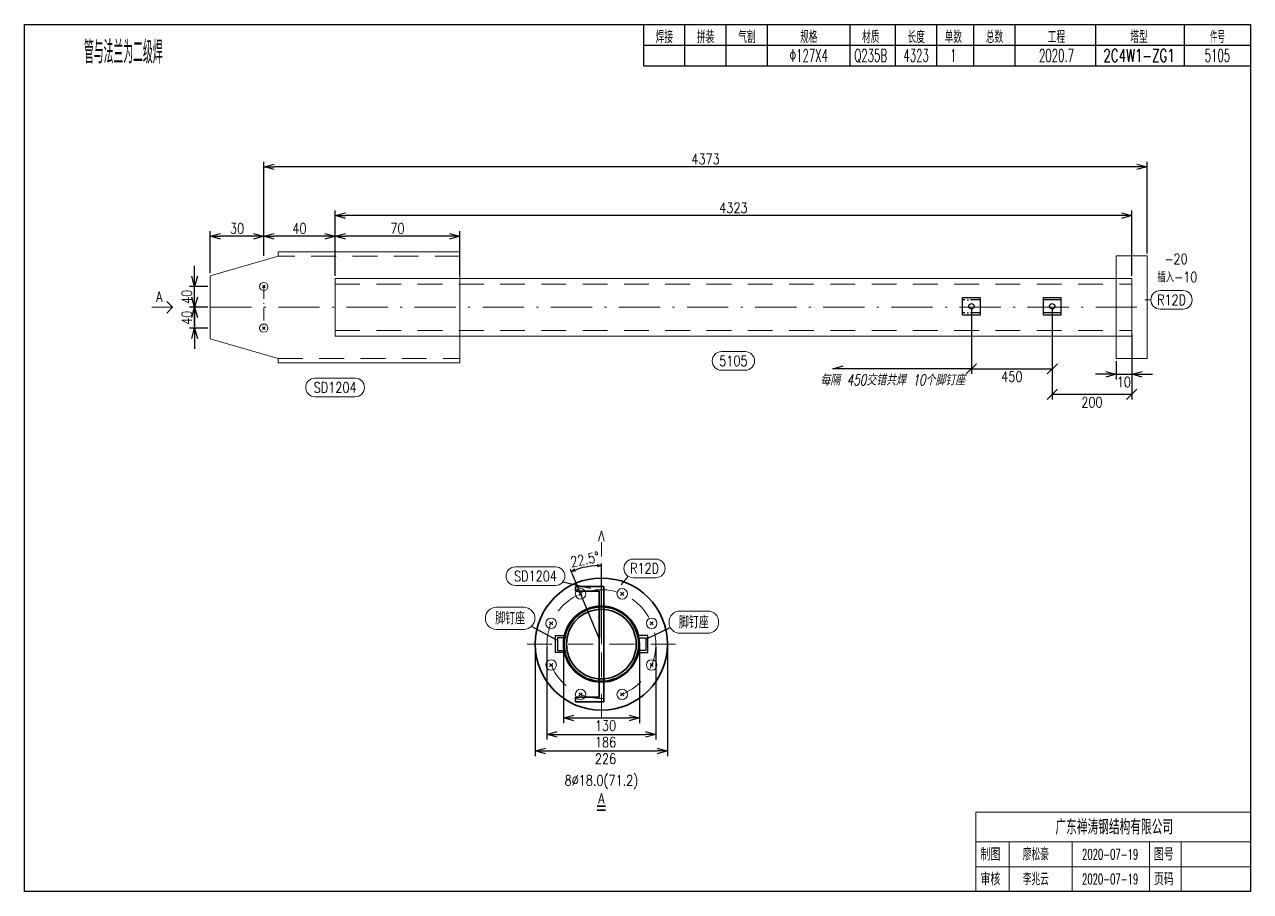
# Model space of a CAD drawing. Extents: x 154981 to 165753, y -86801 to -82885.
# Drawn here: x 157658.1 to 157955.1, y -84766.7 to -84556.7 of the extents above; entities that cross this region are included whole.
import ezdxf
from ezdxf.enums import TextEntityAlignment as Align

# ---------------------------------------------------------------- set-up
doc = ezdxf.new("R2010")
doc.units = 0
doc.header["$MEASUREMENT"] = 0
for name, pattern in [('ACAD_ISO10W100', [18, 12, -3, 0, -3]), ('一点画线', [5.2, 3, -1, 0.2, -1]), ('长一点画线', [16.5, 10, -3, 0.5, -3]), ('长虚线', [10, 6, -4])]:
    doc.linetypes.add(name, pattern=pattern)
doc.layers.get('0').update_dxf_attribs({"linetype": 'CONTINUOUS', "lineweight": 25})
doc.layers.get('Defpoints').update_dxf_attribs({"linetype": 'CONTINUOUS'})
doc.layers.add('12', color=7, linetype='CONTINUOUS')
doc.layers.add('4', color=7, linetype='CONTINUOUS', lineweight=25)
doc.layers.add('5', color=7, linetype='CONTINUOUS', lineweight=25)
doc.styles.add('DimFont', font='simplex.shx', dxfattribs={"width": 0.8, "bigfont": 'gbhzfs.shx'})
doc.styles.add('hz', font='txt.shx', dxfattribs={"width": 0.7, "oblique": 12, "bigfont": 'hztxt.shx'})
doc.styles.get("Standard").update_dxf_attribs({"font": 'simplex.shx', "width": 0.7, "height": 3, "bigfont": 'gbhzfs.shx'})
doc.dimstyles.new('DHDxfDimStyleOblique', dxfattribs={"dimtxt": 2.5, "dimasz": 2.5, "dimexe": 1.25, "dimexo": 0.625, "dimtad": 2, "dimtxsty": 'DimFont', "dimblk": 'OBLIQUE', "dimblk1": 'OBLIQUE', "dimblk2": 'OBLIQUE', "dimcen": 2.5, "dimadec": 0, "dimazin": 0, "dimtfac": 1, "dimtmove": 0, "dimatfit": 3, "dimfxl": 0, "dimarcsym": 0})
doc.dimstyles.new('DHDxfDimStyleOpen30', dxfattribs={"dimtxt": 2.5, "dimasz": 2.5, "dimexe": 1.25, "dimexo": 0.625, "dimtad": 2, "dimtxsty": 'DimFont', "dimblk": 'OPEN30', "dimblk1": 'OPEN30', "dimblk2": 'OPEN30', "dimcen": 2.5, "dimadec": 0, "dimazin": 0, "dimtfac": 1, "dimtmove": 0, "dimatfit": 3, "dimfxl": 0, "dimarcsym": 0})

# ---------------------------------------------------------------- blocks, each defined once
blk = doc.blocks.new('_OPEN30')
at = {"color": 0, "linetype": 'ByBlock', "lineweight": -2}
for p, q in [((-1, 0.27), (0, 0)), ((0, 0), (-1, -0.27)), ((0, 0), (-1, 0))]:
    blk.add_line(p, q, dxfattribs=at)
blk = doc.blocks.new('*D66')
at = {"layer": '5', "color": 3, "linetype": 'Continuous', "lineweight": -2}
for p, q in [((157716.08, -84612.7), (157716.08, -84589.9)), ((157927.62, -84591.15), (157718.58, -84591.15)), ((157930.12, -84612.11), (157930.12, -84589.9))]:
    blk.add_line(p, q, dxfattribs=at)
at = {"layer": 'Defpoints', "color": 0, "linetype": 'Continuous'}
for p in [(157716.08, -84591.15), (157716.08, -84613.32), (157930.12, -84612.74)]:
    blk.add_point(p, dxfattribs=at)
at = {"layer": '5', "color": 3, "linetype": 'Continuous', "lineweight": -2, "xscale": 2.5, "yscale": 2.5, "zscale": 2.5, "rotation": 180}
blk.add_blockref('_OPEN30', (157716.08, -84591.15), dxfattribs=at)
at = {"layer": '5', "color": 3, "linetype": 'Continuous', "lineweight": -2, "xscale": 2.5, "yscale": 2.5, "zscale": 2.5}
blk.add_blockref('_OPEN30', (157930.12, -84591.15), dxfattribs=at)
at = {"layer": '5', "color": 6, "linetype": 'Continuous', "lineweight": 13, "insert": (157823.1, -84589.27), "char_height": 2.5, "attachment_point": 5, "line_spacing_factor": 0.6, "style": 'DimFont'}
blk.add_mtext('4373', dxfattribs=at)
blk = doc.blocks.new('*D67')
at = {"layer": '5', "color": 3, "linetype": 'Continuous', "lineweight": -2}
for p, q in [((157733.36, -84617.56), (157733.36, -84601.7)), ((157923.84, -84602.95), (157735.86, -84602.95)), ((157926.34, -84617.56), (157926.34, -84601.7))]:
    blk.add_line(p, q, dxfattribs=at)
at = {"layer": 'Defpoints', "color": 0, "linetype": 'Continuous'}
for p in [(157733.36, -84602.95), (157733.36, -84618.18), (157926.34, -84618.18)]:
    blk.add_point(p, dxfattribs=at)
at = {"layer": '5', "color": 3, "linetype": 'Continuous', "lineweight": -2, "xscale": 2.5, "yscale": 2.5, "zscale": 2.5, "rotation": 180}
blk.add_blockref('_OPEN30', (157733.36, -84602.95), dxfattribs=at)
at = {"layer": '5', "color": 3, "linetype": 'Continuous', "lineweight": -2, "xscale": 2.5, "yscale": 2.5, "zscale": 2.5}
blk.add_blockref('_OPEN30', (157926.34, -84602.95), dxfattribs=at)
at = {"layer": '5', "color": 6, "linetype": 'Continuous', "lineweight": 13, "insert": (157829.85, -84601.07), "char_height": 2.5, "attachment_point": 5, "line_spacing_factor": 0.6, "style": 'DimFont'}
blk.add_mtext('4323', dxfattribs=at)
blk = doc.blocks.new('*D68')
at = {"layer": '5', "color": 3, "linetype": 'Continuous', "lineweight": -2}
for p, q in [((157926.34, -84632.78), (157926.34, -84642.65)), ((157922.56, -84638.22), (157922.56, -84642.65)), ((157920.06, -84641.4), (157917.56, -84641.4)), ((157922.56, -84641.4), (157926.34, -84641.4)), ((157928.84, -84641.4), (157931.34, -84641.4))]:
    blk.add_line(p, q, dxfattribs=at)
at = {"layer": 'Defpoints', "color": 0, "linetype": 'Continuous'}
for p in [(157926.34, -84632.15), (157922.56, -84637.6), (157926.34, -84641.4)]:
    blk.add_point(p, dxfattribs=at)
at = {"layer": '5', "color": 3, "linetype": 'Continuous', "lineweight": -2, "xscale": 2.5, "yscale": 2.5, "zscale": 2.5}
blk.add_blockref('_OPEN30', (157922.56, -84641.4), dxfattribs=at)
at = {"layer": '5', "color": 3, "linetype": 'Continuous', "lineweight": -2, "xscale": 2.5, "yscale": 2.5, "zscale": 2.5, "rotation": 180}
blk.add_blockref('_OPEN30', (157926.34, -84641.4), dxfattribs=at)
at = {"layer": '5', "color": 6, "linetype": 'Continuous', "lineweight": 13, "insert": (157924.45, -84643.27), "char_height": 2.5, "attachment_point": 5, "line_spacing_factor": 0.6, "style": 'DimFont'}
blk.add_mtext('10', dxfattribs=at)
blk = doc.blocks.new('*D69')
at = {"layer": '5', "color": 3, "linetype": 'Continuous', "lineweight": -2}
for p, q in [((157699.32, -84617.63), (157699.32, -84615.13)), ((157702.49, -84620.13), (157698.07, -84620.13)), ((157699.32, -84625.17), (157699.32, -84620.13)), ((157702.49, -84625.17), (157698.07, -84625.17)), ((157699.32, -84627.67), (157699.32, -84630.17))]:
    blk.add_line(p, q, dxfattribs=at)
at = {"layer": 'Defpoints', "color": 0, "linetype": 'Continuous'}
for p in [(157699.32, -84620.13), (157703.12, -84620.13), (157703.12, -84625.17)]:
    blk.add_point(p, dxfattribs=at)
at = {"layer": '5', "color": 3, "linetype": 'Continuous', "lineweight": -2, "xscale": 2.5, "yscale": 2.5, "zscale": 2.5}
for p, rotation in [((157699.32, -84620.13), 270), ((157699.32, -84625.17), 90)]:
    blk.add_blockref('_OPEN30', p, dxfattribs=dict(at, rotation=rotation))
at = {"layer": '5', "color": 6, "linetype": 'Continuous', "lineweight": 13, "insert": (157697.44, -84622.65), "char_height": 2.5, "attachment_point": 5, "rotation": 90, "line_spacing_factor": 0.6, "style": 'DimFont'}
blk.add_mtext('40', dxfattribs=at)
blk = doc.blocks.new('*D70')
at = {"layer": '5', "color": 3, "linetype": 'Continuous', "lineweight": -2}
for p, q in [((157699.32, -84622.67), (157699.32, -84620.17)), ((157702.49, -84625.17), (157698.07, -84625.17)), ((157699.32, -84630.21), (157699.32, -84625.17)), ((157702.49, -84630.21), (157698.07, -84630.21)), ((157699.32, -84632.71), (157699.32, -84635.21))]:
    blk.add_line(p, q, dxfattribs=at)
at = {"layer": 'Defpoints', "color": 0, "linetype": 'Continuous'}
for p in [(157699.32, -84625.17), (157703.12, -84625.17), (157703.12, -84630.21)]:
    blk.add_point(p, dxfattribs=at)
at = {"layer": '5', "color": 3, "linetype": 'Continuous', "lineweight": -2, "xscale": 2.5, "yscale": 2.5, "zscale": 2.5}
for p, rotation in [((157699.32, -84625.17), 270), ((157699.32, -84630.21), 90)]:
    blk.add_blockref('_OPEN30', p, dxfattribs=dict(at, rotation=rotation))
at = {"layer": '5', "color": 6, "linetype": 'Continuous', "lineweight": 13, "insert": (157697.44, -84627.69), "char_height": 2.5, "attachment_point": 5, "rotation": 90, "line_spacing_factor": 0.6, "style": 'DimFont'}
blk.add_mtext('40', dxfattribs=at)
blk = doc.blocks.new('*D71')
at = {"layer": '5', "color": 3, "linetype": 'Continuous', "lineweight": -2}
for p, q in [((157703.12, -84616.92), (157703.12, -84606.7)), ((157713.58, -84607.95), (157705.62, -84607.95)), ((157716.08, -84611.12), (157716.08, -84606.7))]:
    blk.add_line(p, q, dxfattribs=at)
at = {"layer": 'Defpoints', "color": 0, "linetype": 'Continuous'}
for p in [(157703.12, -84607.95), (157716.08, -84611.75), (157703.12, -84617.54)]:
    blk.add_point(p, dxfattribs=at)
at = {"layer": '5', "color": 3, "linetype": 'Continuous', "lineweight": -2, "xscale": 2.5, "yscale": 2.5, "zscale": 2.5, "rotation": 180}
blk.add_blockref('_OPEN30', (157703.12, -84607.95), dxfattribs=at)
at = {"layer": '5', "color": 3, "linetype": 'Continuous', "lineweight": -2, "xscale": 2.5, "yscale": 2.5, "zscale": 2.5}
blk.add_blockref('_OPEN30', (157716.08, -84607.95), dxfattribs=at)
at = {"layer": '5', "color": 6, "linetype": 'Continuous', "lineweight": 13, "insert": (157709.6, -84606.07), "char_height": 2.5, "attachment_point": 5, "line_spacing_factor": 0.6, "style": 'DimFont'}
blk.add_mtext('30', dxfattribs=at)
blk = doc.blocks.new('*D72')
at = {"layer": '5', "color": 3, "linetype": 'Continuous', "lineweight": -2}
for p, q in [((157716.08, -84611.12), (157716.08, -84606.7)), ((157730.86, -84607.95), (157718.58, -84607.95)), ((157733.36, -84617.56), (157733.36, -84606.7))]:
    blk.add_line(p, q, dxfattribs=at)
at = {"layer": 'Defpoints', "color": 0, "linetype": 'Continuous'}
for p in [(157716.08, -84607.95), (157716.08, -84611.75), (157733.36, -84618.18)]:
    blk.add_point(p, dxfattribs=at)
at = {"layer": '5', "color": 3, "linetype": 'Continuous', "lineweight": -2, "xscale": 2.5, "yscale": 2.5, "zscale": 2.5, "rotation": 180}
blk.add_blockref('_OPEN30', (157716.08, -84607.95), dxfattribs=at)
at = {"layer": '5', "color": 3, "linetype": 'Continuous', "lineweight": -2, "xscale": 2.5, "yscale": 2.5, "zscale": 2.5}
blk.add_blockref('_OPEN30', (157733.36, -84607.95), dxfattribs=at)
at = {"layer": '5', "color": 6, "linetype": 'Continuous', "lineweight": 13, "insert": (157724.72, -84606.07), "char_height": 2.5, "attachment_point": 5, "line_spacing_factor": 0.6, "style": 'DimFont'}
blk.add_mtext('40', dxfattribs=at)
blk = doc.blocks.new('*D73')
at = {"layer": '5', "color": 3, "linetype": 'Continuous', "lineweight": -2}
for p, q in [((157733.36, -84617.56), (157733.36, -84606.7)), ((157761.1, -84607.95), (157735.86, -84607.95)), ((157763.6, -84617.56), (157763.6, -84606.7))]:
    blk.add_line(p, q, dxfattribs=at)
at = {"layer": 'Defpoints', "color": 0, "linetype": 'Continuous'}
for p in [(157733.36, -84607.95), (157733.36, -84618.18), (157763.6, -84618.18)]:
    blk.add_point(p, dxfattribs=at)
at = {"layer": '5', "color": 3, "linetype": 'Continuous', "lineweight": -2, "xscale": 2.5, "yscale": 2.5, "zscale": 2.5, "rotation": 180}
blk.add_blockref('_OPEN30', (157733.36, -84607.95), dxfattribs=at)
at = {"layer": '5', "color": 3, "linetype": 'Continuous', "lineweight": -2, "xscale": 2.5, "yscale": 2.5, "zscale": 2.5}
blk.add_blockref('_OPEN30', (157763.6, -84607.95), dxfattribs=at)
at = {"layer": '5', "color": 6, "linetype": 'Continuous', "lineweight": 13, "insert": (157748.48, -84606.07), "char_height": 2.5, "attachment_point": 5, "line_spacing_factor": 0.6, "style": 'DimFont'}
blk.add_mtext('70', dxfattribs=at)
blk = doc.blocks.new('*D979')
at = {"layer": '5', "color": 3, "linetype": 'Continuous', "lineweight": -2}
for p, q in [((157797.3, -84705.37), (157790.39, -84688.7)), ((157797.87, -84705.25), (157797.87, -84687.21))]:
    blk.add_line(p, q, dxfattribs=at)
blk.add_arc((157797.87, -84706.75), 19.04, 93.0094, 109.4906, dxfattribs=at)
at = {"layer": 'Defpoints', "color": 0, "linetype": 'Continuous'}
for p in [(157792.94, -84688.36), (157797.49, -84705.83), (157797.87, -84705.75), (157797.87, -84706.75)]:
    blk.add_point(p, dxfattribs=at)
at = {"layer": '5', "color": 3, "linetype": 'Continuous', "lineweight": -2}
for p, rotation in [((157790.58, -84689.16), 200.9953045503553), ((157797.87, -84687.71), 1.504695451769866)]:
    blk.add_blockref('_OPEN30', p, dxfattribs=dict(at, rotation=rotation))
at = {"layer": '5', "color": 6, "linetype": 'Continuous', "lineweight": 18, "insert": (157793.86, -84686.22), "char_height": 2.5, "attachment_point": 5, "rotation": 11.0623, "style": 'DimFont'}
blk.add_mtext('22.5%%d', dxfattribs=at)
blk = doc.blocks.new('*D978')
at = {"layer": '5', "color": 134, "linetype": 'Continuous', "lineweight": -2}
for p, q in [((157784.69, -84707.38), (157784.69, -84729.88)), ((157811.05, -84707.38), (157811.05, -84729.88)), ((157787.19, -84728.63), (157808.55, -84728.63))]:
    blk.add_line(p, q, dxfattribs=at)
at = {"layer": 'Defpoints', "color": 0, "linetype": 'Continuous'}
for p in [(157784.69, -84706.75), (157811.05, -84706.75), (157811.05, -84728.63)]:
    blk.add_point(p, dxfattribs=at)
at = {"layer": '5', "color": 134, "linetype": 'Continuous', "lineweight": -2, "xscale": 2.5, "yscale": 2.5, "zscale": 2.5, "rotation": 180}
blk.add_blockref('_OPEN30', (157784.69, -84728.63), dxfattribs=at)
at = {"layer": '5', "color": 134, "linetype": 'Continuous', "lineweight": -2, "xscale": 2.5, "yscale": 2.5, "zscale": 2.5}
blk.add_blockref('_OPEN30', (157811.05, -84728.63), dxfattribs=at)
at = {"layer": '5', "color": 134, "linetype": 'Continuous', "lineweight": 18, "insert": (157798.87, -84730.5), "char_height": 2.5, "attachment_point": 5, "line_spacing_factor": 0.6, "style": 'DimFont'}
blk.add_mtext('186', dxfattribs=at)
blk = doc.blocks.new('*D977')
at = {"layer": '5', "color": 134, "linetype": 'Continuous', "lineweight": -2}
for p, q in [((157788.66, -84707.38), (157788.66, -84725.88)), ((157807.08, -84707.38), (157807.08, -84725.88)), ((157791.16, -84724.63), (157804.58, -84724.63))]:
    blk.add_line(p, q, dxfattribs=at)
at = {"layer": 'Defpoints', "color": 0, "linetype": 'Continuous'}
for p in [(157788.66, -84706.75), (157807.08, -84706.75), (157807.08, -84724.63)]:
    blk.add_point(p, dxfattribs=at)
at = {"layer": '5', "color": 134, "linetype": 'Continuous', "lineweight": -2, "xscale": 2.5, "yscale": 2.5, "zscale": 2.5, "rotation": 180}
blk.add_blockref('_OPEN30', (157788.66, -84724.63), dxfattribs=at)
at = {"layer": '5', "color": 134, "linetype": 'Continuous', "lineweight": -2, "xscale": 2.5, "yscale": 2.5, "zscale": 2.5}
blk.add_blockref('_OPEN30', (157807.08, -84724.63), dxfattribs=at)
at = {"layer": '5', "color": 134, "linetype": 'Continuous', "lineweight": 18, "insert": (157798.87, -84726.5), "char_height": 2.5, "attachment_point": 5, "line_spacing_factor": 0.6, "style": 'DimFont'}
blk.add_mtext('130', dxfattribs=at)
blk = doc.blocks.new('*D976')
at = {"layer": '5', "color": 134, "linetype": 'Continuous', "lineweight": -2}
for p, q in [((157781.85, -84707.38), (157781.85, -84733.88)), ((157813.89, -84707.38), (157813.89, -84733.88)), ((157784.35, -84732.63), (157811.39, -84732.63))]:
    blk.add_line(p, q, dxfattribs=at)
at = {"layer": 'Defpoints', "color": 0, "linetype": 'Continuous'}
for p in [(157781.85, -84706.75), (157813.89, -84706.75), (157813.89, -84732.63)]:
    blk.add_point(p, dxfattribs=at)
at = {"layer": '5', "color": 134, "linetype": 'Continuous', "lineweight": -2, "xscale": 2.5, "yscale": 2.5, "zscale": 2.5, "rotation": 180}
blk.add_blockref('_OPEN30', (157781.85, -84732.63), dxfattribs=at)
at = {"layer": '5', "color": 134, "linetype": 'Continuous', "lineweight": -2, "xscale": 2.5, "yscale": 2.5, "zscale": 2.5}
blk.add_blockref('_OPEN30', (157813.89, -84732.63), dxfattribs=at)
at = {"layer": '5', "color": 134, "linetype": 'Continuous', "lineweight": 18, "insert": (157798.87, -84734.5), "char_height": 2.5, "attachment_point": 5, "line_spacing_factor": 0.6, "style": 'DimFont'}
blk.add_mtext('226', dxfattribs=at)
blk = doc.blocks.new('板孔默认')
at = {"layer": '5', "color": 7, "linetype": 'Continuous', "lineweight": 13}
for p, q in [((-0.3, -0.3), (0.3, 0.3)), ((0.3, -0.3), (-0.3, 0.3))]:
    blk.add_line(p, q, dxfattribs=at)
blk.add_circle((0, 0), 1, dxfattribs=at)
blk = doc.blocks.new('_OBLIQUE')
at = {"color": 0, "linetype": 'ByBlock', "lineweight": -2}
blk.add_line((-0.5, -0.5), (0.5, 0.5), dxfattribs=at)
blk = doc.blocks.new('*D981')
at = {"color": 0, "linetype": 'Continuous', "lineweight": -2}
for p, q in [((157887.51, -84625.54), (157887.51, -84641.32)), ((157907.08, -84625.54), (157907.08, -84641.32)), ((157887.51, -84640.07), (157907.08, -84640.07))]:
    blk.add_line(p, q, dxfattribs=at)
at = {"layer": 'Defpoints', "color": 0, "linetype": 'Continuous'}
for p in [(157887.51, -84624.92), (157907.08, -84624.92), (157907.08, -84640.07)]:
    blk.add_point(p, dxfattribs=at)
at = {"color": 0, "linetype": 'Continuous', "lineweight": -2, "xscale": 2.5, "yscale": 2.5, "zscale": 2.5, "rotation": 180}
blk.add_blockref('_OBLIQUE', (157887.51, -84640.07), dxfattribs=at)
at = {"color": 0, "linetype": 'Continuous', "lineweight": -2, "xscale": 2.5, "yscale": 2.5, "zscale": 2.5}
blk.add_blockref('_OBLIQUE', (157907.08, -84640.07), dxfattribs=at)
at = {"color": 0, "linetype": 'Continuous', "insert": (157897.3, -84641.94), "char_height": 2.5, "attachment_point": 5, "style": 'DimFont'}
blk.add_mtext('450', dxfattribs=at)
blk = doc.blocks.new('*D980')
at = {"color": 0, "linetype": 'Continuous', "lineweight": -2}
for p, q in [((157907.08, -84625.54), (157907.08, -84647.52)), ((157926.34, -84631.67), (157926.34, -84647.52)), ((157926.34, -84646.27), (157907.08, -84646.27))]:
    blk.add_line(p, q, dxfattribs=at)
at = {"layer": 'Defpoints', "color": 0, "linetype": 'Continuous'}
for p in [(157907.08, -84624.92), (157926.34, -84631.04), (157907.08, -84646.27)]:
    blk.add_point(p, dxfattribs=at)
at = {"color": 0, "linetype": 'Continuous', "lineweight": -2, "xscale": 2.5, "yscale": 2.5, "zscale": 2.5, "rotation": 180}
blk.add_blockref('_OBLIQUE', (157907.08, -84646.27), dxfattribs=at)
at = {"color": 0, "linetype": 'Continuous', "lineweight": -2, "xscale": 2.5, "yscale": 2.5, "zscale": 2.5}
blk.add_blockref('_OBLIQUE', (157926.34, -84646.27), dxfattribs=at)
at = {"color": 0, "linetype": 'Continuous', "insert": (157916.71, -84648.15), "char_height": 2.5, "attachment_point": 5, "style": 'DimFont'}
blk.add_mtext('200', dxfattribs=at)
blk = doc.blocks.new('CTDHK')
at = {"color": 0, "linetype": 'Continuous'}
for p, q in [((0, 210), (297, 210)), ((0, 0), (0, 210)), ((297, 210), (297, 0)), ((297, 0), (0, 0))]:
    blk.add_line(p, q, dxfattribs=at)

msp = doc.modelspace()

# ---------------------------------------------------------------- linework, layer by layer
at = {"color": 0, "linetype": 'ACAD_ISO10W100', "ltscale": 0.2}
for p, q in [((157889.65215, -84623.35033), (157885.38528, -84623.35033)), ((157889.65215, -84626.48633), (157885.38528, -84626.48633))]:
    msp.add_line(p, q, dxfattribs=at)
at = {"color": 0, "linetype": 'Continuous'}
for p, q in [((157909.22054, -84623.35033), (157904.95367, -84623.35033)), ((157909.22054, -84626.48633), (157904.95367, -84626.48633))]:
    msp.add_line(p, q, dxfattribs=at)
at = {"color": 3, "linetype": 'Continuous'}
for p, q in [((157788.53344, -84691.65862), (157795.19895, -84693.19753)), ((157780.88902, -84702.43128), (157787.01768, -84705.72735)), ((157808.82591, -84705.50672), (157814.54779, -84702.75242))]:
    msp.add_line(p, q, dxfattribs=at)
at = {"color": 0, "linetype": 'Continuous'}
for points in [[(157885.38528, -84622.79033), (157889.64128, -84622.79033), (157889.64128, -84627.04633), (157885.38528, -84627.04633)], [(157904.95367, -84622.79033), (157909.20967, -84622.79033), (157909.20967, -84627.04633), (157904.95367, -84627.04633)]]:
    msp.add_lwpolyline(points, close=True, dxfattribs=at)
at = {"color": 3, "linetype": 'Continuous'}
for points in [[(157789.06481, -84705.20901), (157787.22934, -84705.20901), (157787.22934, -84708.30396), (157789.05415, -84708.30396), (157789.05415, -84708.80901), (157786.7413, -84708.80901), (157786.7413, -84704.6859), (157789.04747, -84704.6859), (157789.06481, -84705.20901)], [(157806.7708, -84705.20901), (157808.60626, -84705.20901), (157808.60626, -84708.30396), (157806.78145, -84708.30396), (157806.78145, -84708.80901), (157809.09431, -84708.80901), (157809.09431, -84704.6859), (157806.78813, -84704.6859), (157806.7708, -84705.20901)]]:
    msp.add_lwpolyline(points, dxfattribs=at)
at = {"color": 0, "linetype": 'Continuous'}
for centre in [(157887.51328, -84624.91833), (157907.08167, -84624.91833)]:
    msp.add_circle(centre, 0.65504, dxfattribs=at)
at = {"layer": '12'}
for p, q in [((157853.91052, -84640.06708), (157856.45827, -84639.3304)), ((157887.51328, -84640.06708), (157853.91052, -84640.06708))]:
    msp.add_line(p, q, dxfattribs=at)
at = {"layer": '4', "color": 1, "linetype": 'Continuous', "lineweight": 25}
for p, q in [((157808.11666, -84566.66733), (157808.11666, -84556.66733)), ((157818.11666, -84566.66733), (157818.11666, -84556.66733)), ((157828.11666, -84566.66733), (157828.11666, -84556.66733)), ((157838.11666, -84566.66733), (157838.11666, -84556.66733)), ((157858.11666, -84566.66733), (157858.11666, -84556.66733)), ((157869.11666, -84566.66733), (157869.11666, -84556.66733)), ((157879.11666, -84566.66733), (157879.11666, -84556.66733)), ((157888.11666, -84566.66733), (157888.11666, -84556.66733)), ((157898.11666, -84566.66733), (157898.11666, -84556.66733)), ((157917.61666, -84566.66733), (157917.61666, -84556.66733)), ((157939.11666, -84566.66733), (157939.11666, -84556.66733)), ((157808.11666, -84561.66733), (157955.11666, -84561.66733)), ((157808.11666, -84566.66733), (157955.11666, -84566.66733))]:
    msp.add_line(p, q, dxfattribs=at)
at = {"layer": '4', "color": 1, "linetype": 'Continuous', "lineweight": 18}
for p, q in [((157888.61666, -84766.66733), (157888.61666, -84747.46733)), ((157888.61666, -84747.46733), (157955.11666, -84747.46733)), ((157888.61666, -84754.66733), (157955.11666, -84754.66733)), ((157896.61666, -84766.66733), (157896.61666, -84754.66733)), ((157911.91666, -84766.66733), (157911.91666, -84754.66733)), ((157930.61666, -84766.66733), (157930.61666, -84754.66733)), ((157938.31666, -84766.66733), (157938.31666, -84754.66733)), ((157888.61666, -84760.66733), (157955.11666, -84760.66733))]:
    msp.add_line(p, q, dxfattribs=at)
msp.add_lwpolyline([(157658.11666, -84556.66733), (157658.11666, -84766.66733), (157955.11666, -84766.66733), (157955.11666, -84556.66733)], close=True, dxfattribs=at)
at = {"layer": '5', "color": 7, "linetype": 'Continuous', "lineweight": 13}
for p, q in [((157719.53266, -84611.74833), (157719.53266, -84612.75633)), ((157763.59666, -84611.74833), (157719.53266, -84611.74833)), ((157763.59666, -84612.75633), (157763.59666, -84611.74833)), ((157719.53266, -84612.75633), (157703.11666, -84617.54433)), ((157763.59666, -84637.57833), (157763.59666, -84612.75633)), ((157703.11666, -84617.54433), (157703.11666, -84632.79033)), ((157733.35666, -84618.18233), (157733.35666, -84625.16733)), ((157733.35666, -84618.18233), (157926.33666, -84618.18233)), ((157926.33666, -84618.18233), (157926.33666, -84625.16733)), ((157715.77666, -84619.82733), (157716.37666, -84620.42733)), ((157716.37666, -84619.82733), (157715.77666, -84620.42733)), ((157733.35666, -84632.15233), (157733.35666, -84625.16733)), ((157926.33666, -84632.15233), (157926.33666, -84625.16733)), ((157715.77666, -84629.90733), (157716.37666, -84630.50733)), ((157716.37666, -84629.90733), (157715.77666, -84630.50733)), ((157703.11666, -84632.79033), (157719.53266, -84637.57833)), ((157733.35666, -84632.15233), (157926.33666, -84632.15233)), ((157719.53266, -84638.58633), (157719.53266, -84637.57833)), ((157763.59666, -84638.58633), (157719.53266, -84638.58633)), ((157763.59666, -84637.57833), (157763.59666, -84638.58633))]:
    msp.add_line(p, q, dxfattribs=at)
at = {"layer": '5', "color": 7, "linetype": '长虚线', "lineweight": 13}
for p, q in [((157763.59666, -84612.75633), (157719.53266, -84612.75633)), ((157733.35666, -84619.57933), (157926.33666, -84619.57933)), ((157733.35666, -84630.75533), (157926.33666, -84630.75533)), ((157719.53266, -84637.57833), (157763.59666, -84637.57833))]:
    msp.add_line(p, q, dxfattribs=at)
at = {"layer": '5', "color": 240, "linetype": '一点画线', "lineweight": 13}
for p, q in [((157716.07666, -84620.12733), (157716.07666, -84620.12733)), ((157716.07666, -84620.12733), (157716.07666, -84630.20733)), ((157716.07666, -84630.20733), (157716.07666, -84630.20733))]:
    msp.add_line(p, q, dxfattribs=at)
at = {"layer": '5', "color": 3, "linetype": 'Continuous', "lineweight": 18}
for p, q in [((157938.74387, -84621.10734), (157933.24387, -84621.10734)), ((157929.52615, -84623.35734), (157930.99387, -84623.35734)), ((157938.74387, -84625.60734), (157933.24387, -84625.60734)), ((157805.56859, -84686.15759), (157811.06859, -84686.15759)), ((157802.69572, -84692.41278), (157804.3571, -84690.30772)), ((157805.56859, -84690.65759), (157811.06859, -84690.65759))]:
    msp.add_line(p, q, dxfattribs=at)
at = {"layer": '5', "color": 6, "linetype": 'Continuous', "lineweight": 13}
for p, q in [((157693.98066, -84625.16733), (157692.56645, -84623.75312)), ((157688.98066, -84625.16733), (157693.98066, -84625.16733)), ((157693.98066, -84625.16733), (157692.56645, -84626.58155))]:
    msp.add_line(p, q, dxfattribs=at)
at = {"layer": '5', "color": 240, "linetype": '长一点画线', "lineweight": 13}
msp.add_line((157703.11666, -84625.16733), (157930.11666, -84625.16733), dxfattribs=at)
at = {"layer": '5', "color": 3, "linetype": 'Continuous', "lineweight": 13}
for p, q in [((157826.97166, -84635.90233), (157832.72166, -84635.90233)), ((157826.97166, -84640.40233), (157832.72166, -84640.40233)), ((157728.48166, -84642.32833), (157738.23166, -84642.32833)), ((157728.48166, -84646.82833), (157738.23166, -84646.82833)), ((157777.02169, -84688.03097), (157786.77169, -84688.03097)), ((157777.02169, -84692.53097), (157786.77169, -84692.53097))]:
    msp.add_line(p, q, dxfattribs=at)
at = {"layer": '5', "color": 7, "linetype": '长一点画线', "lineweight": 18}
for p, q in [((157797.87043, -84679.29206), (157797.20055, -84681.79206)), ((157797.87043, -84679.29206), (157797.20055, -84681.79206)), ((157797.87043, -84679.29206), (157798.5403, -84681.79206)), ((157797.87043, -84679.29206), (157798.5403, -84681.79206)), ((157797.87043, -84685.50191), (157797.87043, -84682.0534)), ((157797.87043, -84706.75191), (157797.87043, -84688.00191))]:
    msp.add_line(p, q, dxfattribs=at)
at = {"layer": '5', "color": 240, "linetype": '长虚线', "lineweight": 18}
for p, q in [((157797.87043, -84724.76766), (157797.87043, -84688.73616)), ((157779.85468, -84706.75191), (157815.88617, -84706.75191))]:
    msp.add_line(p, q, dxfattribs=at)
at = {"layer": '5', "color": 7, "linetype": 'Continuous', "lineweight": 35}
for p, q in [((157791.6342, -84692.79128), (157791.6342, -84693.92514)), ((157798.43735, -84692.79128), (157791.6342, -84692.79128)), ((157791.6342, -84693.92514), (157797.3035, -84693.92514)), ((157797.3035, -84693.92514), (157797.3035, -84719.57868)), ((157798.43735, -84720.71254), (157798.43735, -84692.79128)), ((157797.3035, -84719.57868), (157791.6342, -84719.57868)), ((157791.6342, -84719.57868), (157791.6342, -84720.71254)), ((157791.6342, -84720.71254), (157798.43735, -84720.71254))]:
    msp.add_line(p, q, dxfattribs=at)
at = {"layer": '5', "color": 1, "linetype": 'Continuous', "lineweight": 18}
for p, q in [((157772.45979, -84697.79654), (157779.05979, -84697.79654)), ((157816.96586, -84698.73435), (157823.56586, -84698.73435)), ((157772.45979, -84703.19654), (157779.05979, -84703.19654)), ((157816.96586, -84704.13435), (157823.56586, -84704.13435))]:
    msp.add_line(p, q, dxfattribs=at)
at = {"layer": '5', "color": 3, "linetype": 'Continuous', "lineweight": 35}
for p, q in [((157796.87043, -84746.00191), (157798.87043, -84746.00191)), ((157796.87043, -84747.00191), (157798.87043, -84747.00191))]:
    msp.add_line(p, q, dxfattribs=at)
at = {"layer": '5', "color": 7, "linetype": 'Continuous', "lineweight": 13}
msp.add_lwpolyline([(157922.55666, -84612.73733), (157922.55666, -84637.59733), (157930.11666, -84637.59733), (157930.11666, -84612.73733)], close=True, dxfattribs=at)
for centre in [(157716.07666, -84620.12733), (157716.07666, -84630.20733)]:
    msp.add_circle(centre, 1, dxfattribs=at)
at = {"layer": '5', "color": 7, "linetype": 'Continuous', "lineweight": 35}
for radius in [16.01575, 9.2126, 9, 9, 8.43307, 8.43307]:
    msp.add_circle((157797.87043, -84706.75191), radius, dxfattribs=at)
at = {"layer": '5', "color": 240, "linetype": '长虚线', "lineweight": 18}
msp.add_circle((157797.87043, -84706.75191), 13.1811, dxfattribs=at)
at = {"layer": '5', "color": 3, "linetype": 'Continuous', "lineweight": 18}
for centre, start, end in [((157933.24387, -84623.35734), 90, 270), ((157938.74387, -84623.35734), 270, 90), ((157805.56859, -84688.40759), 90, 270), ((157811.06859, -84688.40759), 270, 90)]:
    msp.add_arc(centre, 2.25, start, end, dxfattribs=at)
at = {"layer": '5', "color": 3, "linetype": 'Continuous', "lineweight": 13}
for centre, start, end in [((157826.97166, -84638.15233), 90, 270), ((157832.72166, -84638.15233), 270, 90), ((157728.48166, -84644.57833), 90, 270), ((157738.23166, -84644.57833), 270, 90), ((157777.02169, -84690.28097), 90, 270), ((157786.77169, -84690.28097), 270, 90)]:
    msp.add_arc(centre, 2.25, start, end, dxfattribs=at)
at = {"layer": '5', "color": 1, "linetype": 'Continuous', "lineweight": 18}
for centre, start, end in [((157772.45979, -84700.49654), 90, 270), ((157779.05979, -84700.49654), 270, 90), ((157816.96586, -84701.43435), 90, 270), ((157823.56586, -84701.43435), 270, 90)]:
    msp.add_arc(centre, 2.7, start, end, dxfattribs=at)

# ---------------------------------------------------------------- block references
at = {"color": 2, "linetype": 'Continuous'}
msp.add_blockref('CTDHK', (157658.11666, -84766.66733), dxfattribs=at)
at = {"layer": '5', "color": 7, "linetype": 'Continuous', "lineweight": 35, "xscale": 1.276000000012573, "yscale": 1.275999999998021, "zscale": 1.276}
for p in [(157792.82624, -84694.57416), (157802.91461, -84694.57416), (157785.69267, -84701.70772), (157810.04818, -84701.70772), (157785.69267, -84711.7961), (157810.04818, -84711.7961), (157792.82624, -84718.92966), (157802.91461, -84718.92966)]:
    msp.add_blockref('板孔默认', p, dxfattribs=at)

# ---------------------------------------------------------------- texts
at = {"layer": '12', "color": 140, "style": 'hz', "oblique": 12, "width": 0.7}
msp.add_text('每隔 450交错共焊 10个脚钉座', height=2.625, dxfattribs=at).set_placement((157868.42533, -84642.61606), align=Align.MIDDLE)
at = {"layer": '4', "color": 1, "linetype": 'Continuous', "lineweight": 25}
for s, height, width, p in [('焊接', 3, 0.7, (157813.11666, -84559.66733)), ('拼装', 3, 0.7, (157823.11666, -84559.66733)), ('气割', 3, 0.7, (157833.11666, -84559.66733)), ('规格', 3, 0.7, (157848.11666, -84559.66733)), ('材质', 3, 0.7, (157863.11666, -84559.66733)), ('长度', 3, 0.7, (157874.11666, -84559.66733)), ('单数', 3, 0.7, (157883.11666, -84559.66733)), ('总数', 3, 0.7, (157893.11666, -84559.66733)), ('工程', 3, 0.7, (157908.11666, -84559.66733)), ('塔型', 3, 0.7, (157928.11666, -84559.66733)), ('件号', 3, 0.6, (157947.11666, -84559.66733)), ('管与法兰为二级焊', 5.5125, 0.6, (157682.04087, -84563.37392)), ('Φ127X4', 3, 0.6, (157848.11666, -84564.16733)), ('Q235B', 3, 0.6, (157863.11666, -84564.16733)), ('4323', 3, 0.6, (157874.11666, -84564.16733)), ('1', 3, 0.6, (157883.11666, -84564.16733)), ('2020.7', 3, 0.6, (157908.11666, -84564.16733)), ('2C4W1-ZG1', 3, 0.7, (157928.11666, -84564.16733)), ('5105', 3, 0.6, (157947.11666, -84564.16733))]:
    msp.add_text(s, height=height, dxfattribs=dict(at, width=width)).set_placement(p, align=Align.MIDDLE_CENTER)
at = {"layer": '4', "color": 1, "linetype": 'Continuous', "lineweight": 13}
msp.add_text('广东禅涛钢结构有限公司', height=3.6, dxfattribs=at).set_placement((157922.11666, -84751.06733), align=Align.MIDDLE_CENTER)
for s, height, width, p in [('制图', 3, 0.8, (157892.11666, -84757.66733)), ('廖松豪', 3, 0.7, (157903.11666, -84757.66733)), ('2020-07-19', 2.5, 0.6, (157921.11666, -84757.66733)), ('图号', 3, 0.8, (157934.11666, -84757.66733)), ('审核', 3, 0.8, (157892.11666, -84763.66733)), ('李兆云', 3, 0.7, (157903.11666, -84763.66733)), ('2020-07-19', 2.5, 0.6, (157921.11666, -84763.66733)), ('页码', 3, 0.8, (157934.11666, -84763.66733))]:
    msp.add_text(s, height=height, dxfattribs=dict(at, width=width)).set_placement(p, align=Align.MIDDLE_CENTER)
at = {"layer": '5', "color": 7, "linetype": 'Continuous', "lineweight": 18, "width": 0.8}
for s, p in [('-20', (157937.07965, -84613.46245)), ('插入-10', (157937.41274, -84617.83805)), ('8%%c18.0(71.2)', (157797.87043, -84739.75191))]:
    msp.add_text(s, height=2.5, dxfattribs=at).set_placement(p, align=Align.MIDDLE_CENTER)
at = {"layer": '5', "color": 6, "linetype": 'Continuous', "lineweight": 13, "width": 0.8}
for s, p in [('A', (157690.73905, -84622.59481)), ('5105', (157829.84666, -84638.15233)), ('SD1204', (157733.35666, -84644.57833)), ('SD1204', (157781.89669, -84690.28097))]:
    msp.add_text(s, height=2.5, dxfattribs=at).set_placement(p, align=Align.MIDDLE_CENTER)
at = {"layer": '5', "color": 6, "linetype": 'Continuous', "lineweight": 18, "width": 0.8}
for p in [(157935.99387, -84623.35734), (157808.31859, -84688.40759)]:
    msp.add_text('R12D', height=2.5, dxfattribs=at).set_placement(p, align=Align.MIDDLE_CENTER)
at = {"layer": '5', "color": 1, "linetype": 'Continuous', "lineweight": 18, "width": 0.8}
for p in [(157775.75979, -84700.49654), (157820.26586, -84701.43435)]:
    msp.add_text('脚钉座', height=3, dxfattribs=at).set_placement(p, align=Align.MIDDLE_CENTER)
at = {"layer": '5', "color": 6, "linetype": 'Continuous', "lineweight": 18, "width": 0.8}
msp.add_text('A', height=2.5, dxfattribs=at).set_placement((157797.87043, -84742.87691), align=Align.TOP_CENTER)

# ---------------------------------------------------------------- dimensions: what is measured, and where the dimension line sits
at = {"color": 0, "linetype": 'Continuous'}
for base, p1, text, picture, middle in [((157907.08167, -84640.06708), (157887.51328, -84624.91833), '450', '*D981', (157897.29748, -84641.94208)), ((157907.08167, -84646.27005), (157926.33666, -84631.04133), '200', '*D980', (157916.70917, -84648.14505))]:
    dim = msp.add_linear_dim(base=base, p1=p1, p2=(157907.08167, -84624.91833), text=text, dimstyle='DHDxfDimStyleOblique', dxfattribs=at)
    dim.commit()
    dim.dimension.update_dxf_attribs({"geometry": picture, "text_midpoint": middle})
at = {"layer": '5', "color": 6, "linetype": 'Continuous', "lineweight": 13}
for base, p1, p2, text, picture, middle in [((157716.07666, -84591.14533), (157930.11666, -84612.73733), (157716.07666, -84613.32433), '4373', '*D66', (157823.09666, -84591.14533)), ((157733.35666, -84602.94833), (157926.33666, -84618.18233), (157733.35666, -84618.18233), '4323', '*D67', (157829.84666, -84602.94833)), ((157703.11666, -84607.94833), (157716.07666, -84611.74833), (157703.11666, -84617.54433), '30', '*D71', (157709.59666, -84607.94833)), ((157716.07666, -84607.94833), (157733.35666, -84618.18233), (157716.07666, -84611.74833), '40', '*D72', (157724.71666, -84607.94833)), ((157733.35666, -84607.94833), (157763.59666, -84618.18233), (157733.35666, -84618.18233), '70', '*D73', (157748.47666, -84607.94833)), ((157926.33666, -84641.39733), (157922.55666, -84637.59733), (157926.33666, -84632.15233), '10', '*D68', (157924.44666, -84641.39733))]:
    dim = msp.add_linear_dim(base=base, p1=p1, p2=p2, text=text, dimstyle='DHDxfDimStyleOpen30', override={"dimtxt": 2.5, "dimclrd": 3, "dimclre": 3, "dimclrt": 6}, dxfattribs=at)
    dim.commit()
    dim.dimension.update_dxf_attribs({"geometry": picture, "text_midpoint": middle, "dimtype": 160})
for base, p1, p2, picture, middle in [((157699.31666, -84620.12733), (157703.11666, -84625.16733), (157703.11666, -84620.12733), '*D69', (157699.31666, -84622.64733)), ((157699.31666, -84625.16733), (157703.11666, -84630.20733), (157703.11666, -84625.16733), '*D70', (157699.31666, -84627.68733))]:
    dim = msp.add_linear_dim(base=base, p1=p1, p2=p2, angle=90, text='40', dimstyle='DHDxfDimStyleOpen30', override={"dimtxt": 2.5, "dimclrd": 3, "dimclre": 3, "dimclrt": 6}, dxfattribs=at)
    dim.commit()
    dim.dimension.update_dxf_attribs({"geometry": picture, "text_midpoint": middle, "dimtype": 160})
at = {"layer": '5', "color": 3, "linetype": 'Continuous', "lineweight": 18}
dim = msp.add_angular_dim_3p(base=(157792.9422, -84688.35954), center=(157797.87043, -84706.75191), p1=(157797.87043, -84705.75191), p2=(157797.48774, -84705.82803), text='22.5%%d', dimstyle='DHDxfDimStyleOpen30', override={"dimasz": 1, "dimexe": 0.5, "dimexo": 0.5, "dimclrd": 3, "dimclre": 3, "dimclrt": 6}, dxfattribs=at)
dim.commit()
dim.dimension.update_dxf_attribs({"geometry": '*D979', "text_midpoint": (157794.21686, -84688.06453), "dimtype": 165})
at = {"layer": '5', "color": 134, "linetype": 'Continuous', "lineweight": 18}
for base, p1, p2, text, picture, middle in [((157813.88617, -84732.62691), (157781.85468, -84706.75191), (157813.88617, -84706.75191), '226', '*D976', (157798.87043, -84732.62691)), ((157811.05153, -84728.62691), (157784.68932, -84706.75191), (157811.05153, -84706.75191), '186', '*D978', (157798.87043, -84728.62691)), ((157807.08302, -84724.62691), (157788.65783, -84706.75191), (157807.08302, -84706.75191), '130', '*D977', (157798.87043, -84724.62691))]:
    dim = msp.add_linear_dim(base=base, p1=p1, p2=p2, angle=0, text=text, dimstyle='DHDxfDimStyleOpen30', override={"dimtxt": 2.5, "dimclrd": 134, "dimclre": 134, "dimclrt": 134}, dxfattribs=at)
    dim.commit()
    dim.dimension.update_dxf_attribs({"geometry": picture, "text_midpoint": middle, "dimtype": 161})

doc.saveas('drawing.dxf')
